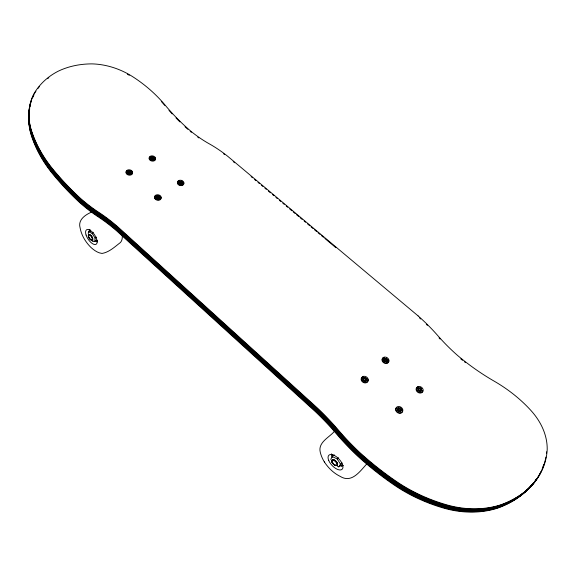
<?xml version="1.0" encoding="UTF-8"?>
<svg xmlns="http://www.w3.org/2000/svg" width="576" height="576" viewBox="0 0 576 576"><rect width="100%" height="100%" fill="white"/><g stroke="black" fill="none" stroke-linecap="round" stroke-linejoin="round"><path stroke-width="0.86" d="M88.258 233.676L88.43 231.89L90.511 230.58M93.312 241.07L94.716 241.589L95.098 238.032L91.937 233.165L88.43 231.89M131.393 171.806L129.24 173.534L127.375 171.374L128.614 170.618L129.398 171.31L128.095 172.526L127.303 172.577L128.455 173.585L130.09 173.765L131.335 173.009L130.55 172.318L131.393 171.806L130.248 170.798L129.398 171.31M129.24 173.534L129.305 173.074L130.09 173.765M131.335 173.009L130.486 172.778L130.55 172.318M154.382 157.838L152.294 159.516L150.451 157.399L151.654 156.672L152.431 157.349L150.408 158.566L151.546 159.552L153.144 159.732L154.346 159.005L153.569 158.328L154.382 157.838L153.245 156.852L152.431 157.349M152.294 159.516L152.366 159.055L153.144 159.732M154.346 159.005L153.49 158.789L153.569 158.328M159.941 196.819L159.098 197.359L159.905 198.065L158.674 198.85L157.867 198.144L157.788 198.598L155.894 196.402L157.126 195.617L157.925 196.322L155.851 197.64L157.025 198.677L159.941 196.819L158.767 195.79L157.925 196.322M159.905 198.065L159.019 197.813L159.098 197.359M182.7 182.246L180.605 183.974L178.74 181.822L179.928 181.066L180.72 181.75L178.718 183.024L179.885 184.039L181.498 184.205L182.686 183.449L181.886 182.758L182.7 182.246L181.534 181.238L180.72 181.75M180.605 183.974L180.698 183.521L181.498 184.205M182.686 183.449L181.793 183.211L181.886 182.758M366.869 378.734L366.098 379.447L367.049 380.282L365.926 381.326L364.766 380.873L362.642 378.432L363.766 377.395L364.716 378.223L362.815 379.98L364.205 381.204L366.869 378.734L365.479 377.518L364.716 378.223M364.766 380.873L364.975 380.491L365.926 381.326M367.049 380.282L365.89 379.829L366.098 379.447M387.598 359.438L386.863 360.122L387.799 360.936L386.719 361.937L385.56 361.512L383.472 359.122L384.552 358.121L385.488 358.934L383.666 360.619L385.042 361.807L387.598 359.438L386.23 358.25L385.488 358.934M385.56 361.512L385.776 361.123L386.719 361.937M387.799 360.936L386.64 360.511L386.863 360.122M330.696 459.41L332.309 456.602L334.202 454.781M337.399 466.214L338.796 466.891L341.712 462.881M342.13 463.046L338.796 466.891M399.24 408.506L398.268 407.65L397.159 408.737L398.131 409.594L397.382 410.335L398.808 411.588L401.414 409.018L399.989 407.765L399.24 408.506L397.901 409.961L400.536 411.703L401.638 410.616L400.666 409.759L401.414 409.018M399.326 411.214L399.557 410.846L400.536 411.703M398.268 407.65L400.428 410.126L400.666 409.759M419.616 388.375L418.651 387.547L417.593 388.584L419.717 391.01L420.926 391.471L421.985 390.427L419.371 388.75L420.336 387.662L421.747 388.886L419.717 391.01L419.234 391.356L417.823 390.132L420.336 387.662M419.717 391.01L419.962 390.643L420.926 391.471M420.775 389.966L421.747 388.886M399.002 408.874L399.989 407.765M386.64 360.511L385.265 359.323L386.23 358.25M365.89 379.829L364.5 378.612L365.479 377.518M159.019 197.813L157.846 196.776L158.767 195.79M181.793 183.211L180.634 182.203L181.534 181.238M130.486 172.778L129.334 171.77L130.248 170.798M153.49 158.789L152.352 157.81L153.245 156.852M366.48 464.249C359.604 471.823 351.497 483.473 340.171 476.374C333.641 473.17 328.248 467.942 324.317 461.866M419.234 391.356L419.962 390.643M398.808 411.588L399.557 410.846M397.382 410.335L398.131 409.594M332.309 456.602L337.205 458.942L338.465 457.718M334.634 431.086C329.465 437.458 317.772 442.174 320.256 452.225C321.098 455.746 322.546 459.022 324.439 462.096M364.205 381.204L364.975 380.491M385.042 361.807L385.776 361.123M362.815 379.98L363.586 379.267M383.666 360.619L384.408 359.935M417.823 390.132L418.55 389.419L417.593 388.584M94.716 241.589L96.782 240.264M178.718 183.024L179.532 182.506M155.851 197.64L156.694 197.107M95.098 238.032L96.48 237.154M179.885 184.039L180.698 183.521M157.025 198.677L157.867 198.144M91.937 233.165L93.326 232.286M91.49 212.148C85.154 214.819 77.76 219.982 80.1 227.851C81.482 235.39 85.63 242.23 91.066 247.543C94.169 250.315 97.79 252.979 102.053 253.433C109.181 252.266 114.898 246.722 120.442 242.496C122.141 240.638 122.458 237.967 122.27 235.548M150.408 158.566L151.229 158.069M127.303 172.577L128.16 172.058M128.455 173.585L129.305 173.074M151.546 159.552L152.366 159.055M92.304 241.279L93.031 241.423M400.428 410.126L401.638 410.616M233.23 161.604L234.612 162.756M251.143 176.623L252.518 177.782M254.585 179.51L255.96 180.67M258.026 182.398L259.409 183.557M261.475 185.292L262.85 186.444M264.917 188.179L266.292 189.331M268.358 191.066L270.425 192.802M272.491 194.53L273.874 195.689M275.94 197.424L277.315 198.576M279.382 200.311L280.757 201.463M282.823 203.198L284.206 204.35M286.272 206.086L287.647 207.245M289.714 208.973L291.78 210.708M293.162 211.86L295.229 213.595M296.604 214.754L298.67 216.482M300.046 217.642L302.112 219.37M304.178 221.105L305.561 222.264M307.627 223.992L309.694 225.727M311.069 226.886L313.135 228.614M314.51 229.774L316.577 231.502M317.959 232.661L320.026 234.396M321.401 235.548L323.467 237.283M324.842 238.435L335.866 247.68M421.02 389.592L421.985 390.427M337.205 458.942L340.459 464.112M127.375 171.374L128.095 172.526M155.894 196.402L156.614 197.561M128.614 170.618L129.334 171.77M157.126 195.617L157.846 196.776M151.654 156.672L152.352 157.81M150.451 157.399L151.15 158.53M179.928 181.066L180.634 182.203M178.74 181.822L179.446 182.959M363.766 377.395L364.5 378.612M362.642 378.432L363.377 379.649M384.552 358.121L385.265 359.323M383.472 359.122L384.185 360.324M418.651 387.547L419.371 388.75M545.94 457.063A98.849 74.57 14.1 0 1 533.894 483.012A98.755 74.383 14.2 0 1 500.328 505.267A77.717 58.882 15.6 0 1 446.573 505.332A134.489 97.999 14.4 0 1 397.894 483.106A209.657 126.706 45.2 0 1 359.316 452.815A162.634 94.464 45.2 0 1 338.047 430.466A132.3 60.552 48 0 0 316.994 408.355L117.72 227.412A122.162 52.927 54.5 0 0 98.928 213.077A144.706 71.352 60.7 0 1 80.554 199.051A187.25 94.608 61.6 0 1 52.466 169.294A116.597 92.074 31 0 1 31.615 131.76A66.917 53.374 27.8 0 1 31.37 100.303M546.646 451.814A98.849 74.57 14.1 0 1 546.466 453.571M419.558 317.952A121.572 68.666 46.6 0 1 420.696 318.989M426.305 324.288A121.572 68.666 46.6 0 1 427.406 325.375M440.071 339.026A146.254 102.262 42.2 0 1 439.034 337.874M465.509 362.606A187.769 135.958 41.9 0 1 464.328 361.685M462.557 360.295A187.769 135.958 41.9 0 1 460.807 358.884M29.059 114.624A66.586 53.251 27.8 0 0 31.522 136.015A116.035 91.879 31 0 0 52.272 173.39A185.969 93.629 61.4 0 0 80.215 203.033A143.77 70.632 60.5 0 0 98.503 217.03A121.579 52.452 54.4 0 1 117.194 231.343L315.346 411.631A131.674 59.947 48 0 1 336.269 433.642A161.633 93.254 45.2 0 0 357.415 455.882A208.31 125.014 45.2 0 0 395.734 486.065A133.733 97.819 14.4 0 0 444.096 508.226A77.263 58.745 15.6 0 0 497.534 508.162A98.194 74.225 14.2 0 0 530.971 485.978A98.287 74.412 14.1 0 0 532.98 483.343M29.066 113.904A66.636 53.273 27.8 0 0 31.543 135.31A116.129 91.915 31 0 0 52.301 172.714A186.178 93.794 61.4 0 0 80.273 202.37A143.921 70.747 60.5 0 0 98.575 216.374A121.68 52.531 54.4 0 1 117.281 230.688L315.619 411.091A131.774 60.048 48 0 1 336.564 433.116A161.798 93.456 45.2 0 0 357.732 455.371A208.534 125.294 45.2 0 0 396.094 485.575A133.855 97.848 14.4 0 0 444.506 507.744A77.335 58.766 15.6 0 0 498.002 507.679A98.287 74.254 14.2 0 0 531.454 485.489A98.381 74.441 14.1 0 0 533.462 482.854M149.796 157.622A2.081 1.505 11 0 1 150.264 157.183M153.612 158.047A2.081 1.505 11 0 1 153.569 159.206M156.096 198.814A2.146 1.598 11.2 0 1 154.973 197.827M158.94 197.006A2.146 1.598 11.2 0 1 158.904 198.238M543.78 464.386A98.762 74.549 14.1 0 1 542.261 468.576M540.85 471.766A98.762 74.549 14.1 0 1 537.739 477.425M537.307 478.116A98.762 74.549 14.1 0 1 533.448 483.466A98.669 74.362 14.2 0 1 499.896 505.706A77.645 58.86 15.6 0 1 446.198 505.771A134.374 97.97 14.4 0 1 397.562 483.559A209.448 126.446 45.2 0 1 359.028 453.283A162.475 94.277 45.2 0 1 337.774 430.949A132.206 60.458 48 0 0 316.742 408.859L117.641 228.01A122.069 52.855 54.5 0 0 98.863 213.682A144.562 71.237 60.6 0 1 80.503 199.656A187.056 94.457 61.6 0 1 52.438 169.92A116.51 92.045 31 0 1 31.601 132.415A66.866 53.352 27.8 0 1 31.356 100.966M191.362 132.314A169.848 104.436 64.7 0 1 190.195 131.328M187.884 129.319A169.848 104.436 64.7 0 1 185.018 126.734M179.928 121.903A169.848 104.436 64.7 0 1 176.04 117.979M172.21 113.918A169.848 104.436 64.7 0 1 168.984 110.333M181.793 182.513A2.102 1.541 12.5 0 1 181.325 184.162M179.05 184.262A2.102 1.541 12.5 0 1 177.941 183.298M179.093 181.382A2.102 1.541 12.5 0 1 179.892 181.346M28.973 113.278A66.809 53.338 27.8 0 0 31.586 133.114A116.417 92.009 31 0 0 52.402 170.597A186.84 94.298 61.5 0 0 80.446 200.311A144.403 71.122 60.6 0 0 98.798 214.33A121.975 52.776 54.5 0 1 117.547 228.658L316.469 409.399A132.106 60.358 48 0 1 337.478 431.474A162.317 94.075 45.2 0 0 358.711 453.787A209.232 126.166 45.2 0 0 397.202 484.049A134.251 97.942 14.4 0 0 445.788 506.254A77.573 58.838 15.6 0 0 499.442 506.189A98.575 74.333 14.2 0 0 532.966 483.955A98.669 74.52 14.1 0 0 533.988 482.645M29.304 110.088A66.809 53.338 27.8 0 1 29.7 107.741M29.858 106.963A66.809 53.338 27.8 0 1 30.218 105.43M29.095 112.414A66.751 53.316 27.8 0 0 31.572 133.841A116.323 91.98 31 0 0 52.373 171.295A186.624 94.133 61.5 0 0 80.388 200.995A144.245 70.999 60.6 0 0 98.719 215.006A121.874 52.69 54.5 0 1 117.461 229.334L316.188 409.961A131.998 60.257 48 0 1 337.176 432.022A162.144 93.874 45.2 0 0 358.387 454.313A209.002 125.878 45.2 0 0 396.835 484.553A134.122 97.913 14.4 0 0 445.363 506.743A77.494 58.817 15.6 0 0 498.96 506.678A98.482 74.304 14.2 0 0 532.462 484.466A98.575 74.491 14.1 0 0 533.491 483.156M29.29 110.83A66.751 53.316 27.8 0 1 29.686 108.482M127.361 74.21A66.391 52.711 28.5 0 1 129.283 75.283M536.321 479.117A98.575 74.491 14.1 0 1 534.953 481.154M536.378 479.29A98.669 74.52 14.1 0 1 534.974 481.32M130.529 171.936A2.124 1.555 9.6 0 1 129.974 173.585M126.626 171.511A2.124 1.555 9.6 0 1 127.116 171.058M223.646 153.85A112.903 60.696 55.1 0 1 224.669 154.613M198.778 137.887A131.688 79.33 63.4 0 1 197.784 137.182M161.33 101.491A123.113 100.44 26.5 0 1 164.758 105.401M533.477 483.012A98.474 74.47 14.1 0 1 531.95 484.978A98.381 74.282 14.2 0 1 498.478 507.19A77.414 58.795 15.6 0 1 444.931 507.247A133.985 97.877 14.4 0 1 396.461 485.071A208.764 125.582 45.2 0 1 358.056 454.846A161.971 93.658 45.2 0 1 336.866 432.576A131.882 60.149 48 0 0 315.9 410.53L117.367 230.018A121.774 52.61 54.4 0 0 98.647 215.698A144.079 70.87 60.6 0 1 80.33 201.694A186.401 93.96 61.5 0 1 52.337 172.015A116.222 91.944 31 0 1 31.558 134.582A66.694 53.294 27.8 0 1 29.081 113.17M396.173 408.931A2.383 1.915 33.6 0 1 396.562 408.298M400.291 409.212A2.383 1.915 33.6 0 1 400.514 410.789M361.685 378.641A2.333 1.879 29.8 0 1 362.088 378.029M365.774 378.936A2.333 1.879 29.8 0 1 365.954 380.47M416.844 390.319A2.34 1.843 33.2 0 1 416.606 388.793M420.638 389.081A2.34 1.843 33.2 0 1 420.869 390.607M31.637 99.569A66.917 53.374 27.8 0 1 34.207 93.917A86.026 68.962 29 0 1 35.95 91.188M382.709 360.821A2.29 1.807 29.8 0 1 382.903 358.747M386.518 359.647A2.29 1.807 29.8 0 1 386.33 361.714M29.398 110.801A66.694 53.294 27.8 0 1 29.671 109.238M32.81 97.358A66.866 53.352 27.8 0 1 33.826 95.263M37.85 88.56A86.026 68.962 29 0 1 39.37 86.666M47.527 78.703A86.026 68.962 29 0 1 48.823 77.695M97.337 240.768A7.438 3.362 56.5 0 1 96.098 240.127M90.403 231.336A7.438 3.362 56.5 0 1 90.353 229.99M97.43 241.942A8.662 3.91 56.5 0 1 95.99 241.193M89.366 230.969A8.662 3.91 56.5 0 1 89.309 229.399M97.099 240.919A7.438 3.355 56.5 0 1 95.861 240.278M90.166 231.487A7.438 3.355 56.5 0 1 90.115 230.141M342.05 466.495A9.634 4.745 46.6 0 1 340.2 465.811M332.165 457.38A9.634 4.745 46.6 0 1 331.438 453.83M343.217 465.365A8.266 4.075 46.6 0 1 341.813 465.221M343.001 465.581A8.273 4.075 46.6 0 1 340.013 464.846M332.582 455.976A8.273 4.075 46.6 0 1 332.482 454.55M155.11 157.896A3.226 2.326 11 0 1 153.828 160.963A3.226 2.326 11 0 1 149.494 159.624A3.226 2.326 11 0 1 150.782 156.557M183.398 182.275A3.247 2.39 12.6 0 1 182.182 185.45A3.247 2.39 12.6 0 1 177.797 184.09A3.247 2.39 12.6 0 1 179.021 180.922M181.462 180.943A3.247 2.39 12.6 0 1 182.232 181.267M132.163 171.85A3.29 2.405 9.7 0 1 130.795 175.01A3.29 2.405 9.7 0 1 126.382 173.65A3.29 2.405 9.7 0 1 127.757 170.489M130.241 170.518A3.29 2.405 9.7 0 1 131.018 170.849M127.858 171.446A2.124 1.555 9.7 0 1 128.563 171.187M160.171 196.265A3.312 2.47 11.2 0 1 160.07 199.786A3.312 2.47 11.2 0 1 155.419 199.296A3.312 2.47 11.2 0 1 155.534 195.782M388.498 359.971A3.542 2.801 29.9 0 1 386.618 363.456A3.542 2.801 29.9 0 1 382.234 361.03A3.542 2.801 29.9 0 1 384.12 357.545M422.87 390.989A3.614 2.851 33.2 0 1 419.674 393.026A3.614 2.851 33.2 0 1 416.174 389.995A3.614 2.851 33.2 0 1 418.162 386.921M367.805 379.26A3.607 2.909 29.8 0 1 365.825 382.874A3.607 2.909 29.8 0 1 361.368 380.383A3.607 2.909 29.8 0 1 363.355 376.776M402.329 409.514A3.686 2.966 33.6 0 1 400.709 413.208A3.686 2.966 33.6 0 1 396.166 411.271A3.686 2.966 33.6 0 1 397.008 407.246M88.553 235.49A3.067 1.375 56.4 0 1 90.425 235.174A3.067 1.375 56.4 0 1 92.57 238.486A3.067 1.375 56.4 0 1 91.44 239.94M90.936 239.681A3.067 1.375 56.4 0 1 89.885 238.709M89.41 238.068A3.067 1.375 56.4 0 1 88.733 236.686M88.43 235.879A3.377 1.512 56.4 0 1 91.238 235.642A3.377 1.512 56.4 0 1 92.362 240.221A3.377 1.512 56.4 0 1 88.603 236.585M332.179 460.325A3.413 1.663 46.7 0 1 335.311 460.944A3.413 1.663 46.7 0 1 337.27 464.623A3.413 1.663 46.7 0 1 334.469 464.645M333.18 463.457A3.413 1.663 46.7 0 1 332.294 462.046M332.078 461.376A3.413 1.663 46.7 0 1 332.035 460.793M333.079 463.493A3.751 1.836 46.7 0 1 333.022 459.569A3.751 1.836 46.7 0 1 337.507 463.716A3.751 1.836 46.7 0 1 334.498 464.796M333.706 464.249A3.751 1.829 46.7 0 1 332.597 459.641A3.751 1.829 46.7 0 1 337.385 463.514A3.751 1.829 46.7 0 1 334.447 464.846M418.133 315.922L227.866 156.413A112.975 60.768 55.1 0 0 209.491 143.95A131.803 79.43 63.5 0 1 191.477 131.731A170.006 104.58 64.8 0 1 164.858 104.81A123.206 100.476 26.5 0 0 133.121 76.968A66.434 52.726 28.5 0 0 92.088 63.886A86.184 69.113 28.9 0 0 57.996 71.309A86.083 68.983 29 0 0 34.222 93.283A66.967 53.388 27.8 0 0 31.63 131.141A116.683 92.102 31 0 0 52.495 168.696A187.438 94.752 61.6 0 0 80.597 198.468A144.842 71.453 60.7 0 0 98.993 212.494A122.249 52.992 54.5 0 1 117.792 226.836L317.239 407.88A132.394 60.638 48 0 1 338.306 430.006A162.778 94.637 45.2 0 0 359.597 452.369A209.851 126.95 45.2 0 0 398.203 482.674A134.597 98.028 14.4 0 0 446.94 504.907A77.782 58.896 15.6 0 0 500.731 504.842A98.842 74.405 14.2 0 0 534.319 482.58A98.935 74.592 14.1 0 0 547.2 449.611A77.27 57.895 15.6 0 0 530.892 410.443A140.81 110.254 13.8 0 0 494.503 381.348A187.927 136.188 41.9 0 1 457.661 355.536A146.376 102.434 42.2 0 1 437.803 335.635A121.651 68.76 46.6 0 0 418.133 315.922M86.076 235.037A8.683 3.888 56.4 0 0 96.055 244.318A8.683 3.888 56.4 0 0 91.944 231.703A8.683 3.888 56.4 0 0 86.076 235.037M328.759 460.548A9.662 4.723 46.7 0 0 341.647 469.62A9.662 4.723 46.7 0 0 336.132 456.545A9.662 4.723 46.7 0 0 328.759 460.548M150.077 159.61A3.226 2.326 11 0 0 155.462 159.149A3.226 2.326 11 0 0 151.646 155.858A3.226 2.326 11 0 0 150.077 159.61M178.416 184.104A3.254 2.39 12.6 0 0 183.809 183.593A3.254 2.39 12.6 0 0 179.899 180.223A3.254 2.39 12.6 0 0 178.416 184.104M126.95 173.65A3.29 2.405 9.7 0 0 132.473 173.153A3.29 2.405 9.7 0 0 128.628 169.783A3.29 2.405 9.7 0 0 126.95 173.65M155.52 198.756A3.319 2.47 11.2 0 0 161.057 198.202A3.319 2.47 11.2 0 0 157.111 194.746A3.319 2.47 11.2 0 0 155.52 198.756M382.5 360.569A3.55 2.801 29.8 0 0 388.289 362.326A3.55 2.801 29.8 0 0 386.107 357.206A3.55 2.801 29.8 0 0 382.5 360.569M416.65 390.089A3.622 2.851 33.2 0 0 422.51 391.867A3.622 2.851 33.2 0 0 420.192 386.59A3.622 2.851 33.2 0 0 416.65 390.089M361.62 379.93A3.614 2.916 29.8 0 0 367.531 381.722A3.614 2.916 29.8 0 0 365.378 376.438A3.614 2.916 29.8 0 0 361.62 379.93M396.18 410.292A3.686 2.966 33.6 0 0 402.156 412.099A3.686 2.966 33.6 0 0 399.859 406.649A3.686 2.966 33.6 0 0 396.18 410.292M88.416 236.88A3.067 1.375 56.4 0 0 91.944 240.142A3.067 1.375 56.4 0 0 90.468 235.685A3.067 1.375 56.4 0 0 88.416 236.88M331.999 462.319A3.413 1.663 46.7 0 0 336.557 465.509A3.413 1.663 46.7 0 0 334.584 460.879A3.413 1.663 46.7 0 0 331.999 462.319"/></g></svg>
